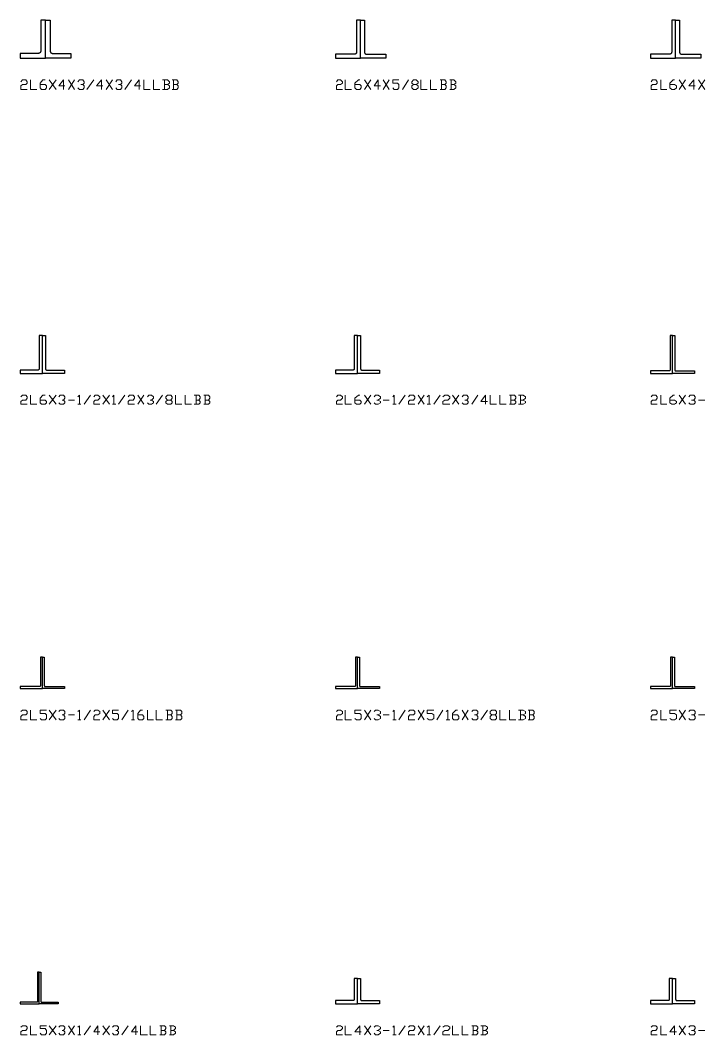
# Model space of a CAD drawing. Header units: inches. Extents: x 0 to 985, y -1555 to 12.
# Drawn here: x 250 to 358.6, y -754.9 to -594 of the extents above; entities that cross this region are included whole.
import ezdxf

# ---------------------------------------------------------------- set-up
doc = ezdxf.new("R2010")
doc.units = ezdxf.units.IN
doc.header["$MEASUREMENT"] = 0
doc.layers.add('AISC_STEEL', color=7, linetype='Continuous')

msp = doc.modelspace()

# ---------------------------------------------------------------- linework, layer by layer
at = {"color": 3, "lineweight": 0}
for points in [[(250.11, -603.76), (250.33, -603.43), (250.87, -603.43), (251.09, -603.76), (251.09, -603.98), (250.87, -604.19), (250.33, -604.19), (250.11, -604.41), (250.11, -604.96), (251.09, -604.96)], [(251.64, -603.43), (251.64, -604.96), (252.62, -604.96)], [(253.16, -604.19), (253.93, -604.19), (254.15, -604.41), (254.15, -604.74), (253.93, -604.96), (253.38, -604.96), (253.16, -604.74), (253.16, -603.98), (253.6, -603.43), (253.93, -603.43)], [(254.58, -604.96), (255.67, -603.43)], [(254.58, -603.43), (255.67, -604.96)], [(257.09, -604.41), (256.11, -604.41), (256.87, -603.43), (256.87, -604.96)], [(257.64, -604.96), (258.62, -603.43)], [(257.64, -603.43), (258.62, -604.96)], [(259.16, -603.76), (259.38, -603.43), (259.93, -603.43), (260.14, -603.76), (260.14, -603.98), (259.93, -604.19), (259.6, -604.19)], [(259.93, -604.19), (260.14, -604.41), (260.14, -604.74), (259.93, -604.96), (259.38, -604.96), (259.16, -604.74)], [(260.58, -604.96), (261.67, -603.43)], [(263.09, -604.41), (262.11, -604.41), (262.87, -603.43), (262.87, -604.96)], [(263.63, -604.96), (264.61, -603.43)], [(263.63, -603.43), (264.61, -604.96)], [(265.16, -603.76), (265.38, -603.43), (265.92, -603.43), (266.14, -603.76), (266.14, -603.98), (265.92, -604.19), (265.6, -604.19)], [(265.92, -604.19), (266.14, -604.41), (266.14, -604.74), (265.92, -604.96), (265.38, -604.96), (265.16, -604.74)], [(266.58, -604.96), (267.67, -603.43)], [(269.09, -604.41), (268.1, -604.41), (268.87, -603.43), (268.87, -604.96)], [(269.63, -603.43), (269.63, -604.96), (270.61, -604.96)], [(271.16, -603.43), (271.16, -604.96), (272.14, -604.96)], [(273.34, -604.19), (273.67, -603.98), (273.67, -603.76), (273.34, -603.43), (272.58, -603.43)], [(272.58, -604.96), (273.34, -604.96), (273.67, -604.74), (273.67, -604.41), (273.34, -604.19), (272.9, -604.19)], [(272.9, -603.43), (272.9, -604.96)], [(274.87, -604.19), (275.08, -603.98), (275.08, -603.76), (274.87, -603.43), (274.1, -603.43)], [(274.1, -604.96), (274.87, -604.96), (275.08, -604.74), (275.08, -604.41), (274.87, -604.19), (274.32, -604.19)], [(274.32, -603.43), (274.32, -604.96)], [(300.17, -603.76), (300.38, -603.43), (300.82, -603.43), (301.15, -603.76), (301.15, -603.98), (300.82, -604.19), (300.38, -604.19), (300.17, -604.41), (300.17, -604.96), (301.15, -604.96)], [(301.58, -603.43), (301.58, -604.96), (302.56, -604.96)], [(303.11, -604.19), (303.87, -604.19), (304.09, -604.41), (304.09, -604.74), (303.87, -604.96), (303.33, -604.96), (303.11, -604.74), (303.11, -603.98), (303.65, -603.43), (303.87, -603.43)], [(304.64, -604.96), (305.62, -603.43)], [(304.64, -603.43), (305.62, -604.96)], [(307.14, -604.41), (306.16, -604.41), (306.82, -603.43), (306.82, -604.96)], [(307.58, -604.96), (308.56, -603.43)], [(307.58, -603.43), (308.56, -604.96)], [(309.11, -604.74), (309.33, -604.96), (309.87, -604.96), (310.09, -604.74), (310.09, -604.19), (309.87, -603.98), (309.11, -603.98), (309.11, -603.43), (310.09, -603.43)], [(310.63, -604.96), (311.62, -603.43)], [(312.82, -604.19), (313.14, -604.41), (313.14, -604.74), (312.82, -604.96), (312.38, -604.96), (312.16, -604.74), (312.16, -604.41), (312.38, -604.19), (312.82, -604.19), (313.14, -603.98), (313.14, -603.76), (312.82, -603.43), (312.38, -603.43), (312.16, -603.76), (312.16, -603.98), (312.38, -604.19)], [(313.58, -603.43), (313.58, -604.96), (314.56, -604.96)], [(315.11, -603.43), (315.11, -604.96), (316.09, -604.96)], [(317.4, -604.19), (317.61, -603.98), (317.61, -603.76), (317.4, -603.43), (316.63, -603.43)], [(316.63, -604.96), (317.4, -604.96), (317.61, -604.74), (317.61, -604.41), (317.4, -604.19), (316.85, -604.19)], [(316.85, -603.43), (316.85, -604.96)], [(318.81, -604.19), (319.14, -603.98), (319.14, -603.76), (318.81, -603.43), (318.16, -603.43)], [(318.16, -604.96), (318.81, -604.96), (319.14, -604.74), (319.14, -604.41), (318.81, -604.19), (318.38, -604.19)], [(318.38, -603.43), (318.38, -604.96)], [(350.11, -603.76), (350.33, -603.43), (350.87, -603.43), (351.09, -603.76), (351.09, -603.98), (350.87, -604.19), (350.33, -604.19), (350.11, -604.41), (350.11, -604.96), (351.09, -604.96)], [(351.64, -603.43), (351.64, -604.96), (352.62, -604.96)], [(353.06, -604.19), (353.82, -604.19), (354.15, -604.41), (354.15, -604.74), (353.82, -604.96), (353.38, -604.96), (353.06, -604.74), (353.06, -603.98), (353.6, -603.43), (353.82, -603.43)], [(354.58, -604.96), (355.56, -603.43)], [(354.58, -603.43), (355.56, -604.96)], [(357.09, -604.41), (356.11, -604.41), (356.87, -603.43), (356.87, -604.96)], [(357.64, -604.96), (358.62, -603.43)], [(357.64, -603.43), (358.62, -604.96)], [(250.11, -653.7), (250.33, -653.48), (250.87, -653.48), (251.09, -653.7), (251.09, -653.92), (250.87, -654.25), (250.33, -654.25), (250.11, -654.47), (250.11, -654.9), (251.09, -654.9)], [(251.64, -653.48), (251.64, -654.9), (252.62, -654.9)], [(253.16, -654.25), (253.93, -654.25), (254.15, -654.47), (254.15, -654.68), (253.93, -654.9), (253.38, -654.9), (253.16, -654.68), (253.16, -653.92), (253.6, -653.48), (253.93, -653.48)], [(254.58, -654.9), (255.67, -653.48)], [(254.58, -653.48), (255.67, -654.9)], [(256.11, -653.7), (256.33, -653.48), (256.87, -653.48), (257.09, -653.7), (257.09, -653.92), (256.87, -654.25), (256.65, -654.25)], [(256.87, -654.25), (257.09, -654.47), (257.09, -654.68), (256.87, -654.9), (256.33, -654.9), (256.11, -654.68)], [(257.64, -654.25), (258.62, -654.25)], [(259.16, -653.7), (259.38, -653.48), (259.38, -654.9)], [(260.14, -654.9), (261.12, -653.48)], [(261.67, -653.7), (261.89, -653.48), (262.32, -653.48), (262.65, -653.7), (262.65, -653.92), (262.32, -654.25), (261.89, -654.25), (261.67, -654.47), (261.67, -654.9), (262.65, -654.9)], [(263.09, -654.9), (264.18, -653.48)], [(263.09, -653.48), (264.18, -654.9)], [(264.61, -653.7), (264.83, -653.48), (264.83, -654.9)], [(265.6, -654.9), (266.58, -653.48)], [(267.12, -653.7), (267.34, -653.48), (267.89, -653.48), (268.1, -653.7), (268.1, -653.92), (267.89, -654.25), (267.34, -654.25), (267.12, -654.47), (267.12, -654.9), (268.1, -654.9)], [(268.65, -654.9), (269.63, -653.48)], [(268.65, -653.48), (269.63, -654.9)], [(270.18, -653.7), (270.39, -653.48), (270.83, -653.48), (271.16, -653.7), (271.16, -653.92), (270.83, -654.25), (270.61, -654.25)], [(270.83, -654.25), (271.16, -654.47), (271.16, -654.68), (270.83, -654.9), (270.39, -654.9), (270.18, -654.68)], [(271.59, -654.9), (272.58, -653.48)], [(273.88, -654.25), (274.1, -654.47), (274.1, -654.68), (273.88, -654.9), (273.34, -654.9), (273.12, -654.68), (273.12, -654.47), (273.34, -654.25), (273.88, -654.25), (274.1, -653.92), (274.1, -653.7), (273.88, -653.48), (273.34, -653.48), (273.12, -653.7), (273.12, -653.92), (273.34, -654.25)], [(274.65, -653.48), (274.65, -654.9), (275.63, -654.9)], [(276.17, -653.48), (276.17, -654.9), (277.16, -654.9)], [(278.35, -654.25), (278.57, -653.92), (278.57, -653.7), (278.35, -653.48), (277.59, -653.48)], [(277.59, -654.9), (278.35, -654.9), (278.57, -654.68), (278.57, -654.47), (278.35, -654.25), (277.92, -654.25)], [(277.92, -653.48), (277.92, -654.9)], [(279.88, -654.25), (280.1, -653.92), (280.1, -653.7), (279.88, -653.48), (279.12, -653.48)], [(279.12, -654.9), (279.88, -654.9), (280.1, -654.68), (280.1, -654.47), (279.88, -654.25), (279.34, -654.25)], [(279.34, -653.48), (279.34, -654.9)], [(300.17, -653.7), (300.38, -653.48), (300.82, -653.48), (301.15, -653.7), (301.15, -653.92), (300.82, -654.25), (300.38, -654.25), (300.17, -654.47), (300.17, -654.9), (301.15, -654.9)], [(301.58, -653.48), (301.58, -654.9), (302.56, -654.9)], [(303.11, -654.25), (303.87, -654.25), (304.09, -654.47), (304.09, -654.68), (303.87, -654.9), (303.33, -654.9), (303.11, -654.68), (303.11, -653.92), (303.65, -653.48), (303.87, -653.48)], [(304.64, -654.9), (305.62, -653.48)], [(304.64, -653.48), (305.62, -654.9)], [(306.16, -653.7), (306.38, -653.48), (306.82, -653.48), (307.14, -653.7), (307.14, -653.92), (306.82, -654.25), (306.6, -654.25)], [(306.82, -654.25), (307.14, -654.47), (307.14, -654.68), (306.82, -654.9), (306.38, -654.9), (306.16, -654.68)], [(307.58, -654.25), (308.56, -654.25)], [(309.11, -653.7), (309.33, -653.48), (309.33, -654.9)], [(310.09, -654.9), (311.07, -653.48)], [(311.62, -653.7), (311.83, -653.48), (312.38, -653.48), (312.6, -653.7), (312.6, -653.92), (312.38, -654.25), (311.83, -654.25), (311.62, -654.47), (311.62, -654.9), (312.6, -654.9)], [(313.14, -654.9), (314.12, -653.48)], [(313.14, -653.48), (314.12, -654.9)], [(314.56, -653.7), (314.89, -653.48), (314.89, -654.9)], [(315.65, -654.9), (316.63, -653.48)], [(317.07, -653.7), (317.4, -653.48), (317.83, -653.48), (318.16, -653.7), (318.16, -653.92), (317.83, -654.25), (317.4, -654.25), (317.07, -654.47), (317.07, -654.9), (318.16, -654.9)], [(318.59, -654.9), (319.58, -653.48)], [(318.59, -653.48), (319.58, -654.9)], [(320.12, -653.7), (320.34, -653.48), (320.89, -653.48), (321.1, -653.7), (321.1, -653.92), (320.89, -654.25), (320.56, -654.25)], [(320.89, -654.25), (321.1, -654.47), (321.1, -654.68), (320.89, -654.9), (320.34, -654.9), (320.12, -654.68)], [(321.65, -654.9), (322.63, -653.48)], [(324.16, -654.47), (323.07, -654.47), (323.83, -653.48), (323.83, -654.9)], [(324.59, -653.48), (324.59, -654.9), (325.57, -654.9)], [(326.12, -653.48), (326.12, -654.9), (327.1, -654.9)], [(328.41, -654.25), (328.63, -653.92), (328.63, -653.7), (328.41, -653.48), (327.65, -653.48)], [(327.65, -654.9), (328.41, -654.9), (328.63, -654.68), (328.63, -654.47), (328.41, -654.25), (327.86, -654.25)], [(327.86, -653.48), (327.86, -654.9)], [(329.83, -654.25), (330.15, -653.92), (330.15, -653.7), (329.83, -653.48), (329.06, -653.48)], [(329.06, -654.9), (329.83, -654.9), (330.15, -654.68), (330.15, -654.47), (329.83, -654.25), (329.39, -654.25)], [(329.39, -653.48), (329.39, -654.9)], [(350.11, -653.7), (350.33, -653.48), (350.87, -653.48), (351.09, -653.7), (351.09, -653.92), (350.87, -654.25), (350.33, -654.25), (350.11, -654.47), (350.11, -654.9), (351.09, -654.9)], [(351.64, -653.48), (351.64, -654.9), (352.62, -654.9)], [(353.06, -654.25), (353.82, -654.25), (354.15, -654.47), (354.15, -654.68), (353.82, -654.9), (353.38, -654.9), (353.06, -654.68), (353.06, -653.92), (353.6, -653.48), (353.82, -653.48)], [(354.58, -654.9), (355.56, -653.48)], [(354.58, -653.48), (355.56, -654.9)], [(356.11, -653.7), (356.33, -653.48), (356.87, -653.48), (357.09, -653.7), (357.09, -653.92), (356.87, -654.25), (356.54, -654.25)], [(356.87, -654.25), (357.09, -654.47), (357.09, -654.68), (356.87, -654.9), (356.33, -654.9), (356.11, -654.68)], [(357.64, -654.25), (358.62, -654.25)], [(259.16, -654.9), (259.6, -654.9)], [(264.61, -654.9), (265.16, -654.9)], [(309.11, -654.9), (309.65, -654.9)], [(314.56, -654.9), (315.11, -654.9)], [(250.11, -703.65), (250.33, -703.43), (250.87, -703.43), (251.09, -703.65), (251.09, -703.98), (250.87, -704.19), (250.33, -704.19), (250.11, -704.41), (250.11, -704.96), (251.09, -704.96)], [(251.64, -703.43), (251.64, -704.96), (252.62, -704.96)], [(253.16, -704.74), (253.38, -704.96), (253.93, -704.96), (254.15, -704.74), (254.15, -704.19), (253.93, -703.98), (253.16, -703.98), (253.16, -703.43), (254.15, -703.43)], [(254.58, -704.96), (255.67, -703.43)], [(254.58, -703.43), (255.67, -704.96)], [(256.11, -703.65), (256.33, -703.43), (256.87, -703.43), (257.09, -703.65), (257.09, -703.98), (256.87, -704.19), (256.65, -704.19)], [(256.87, -704.19), (257.09, -704.41), (257.09, -704.74), (256.87, -704.96), (256.33, -704.96), (256.11, -704.74)], [(257.64, -704.19), (258.62, -704.19)], [(259.16, -703.65), (259.38, -703.43), (259.38, -704.96)], [(260.14, -704.96), (261.12, -703.43)], [(261.67, -703.65), (261.89, -703.43), (262.32, -703.43), (262.65, -703.65), (262.65, -703.98), (262.32, -704.19), (261.89, -704.19), (261.67, -704.41), (261.67, -704.96), (262.65, -704.96)], [(263.09, -704.96), (264.18, -703.43)], [(263.09, -703.43), (264.18, -704.96)], [(264.61, -704.74), (264.83, -704.96), (265.38, -704.96), (265.6, -704.74), (265.6, -704.19), (265.38, -703.98), (264.61, -703.98), (264.61, -703.43), (265.6, -703.43)], [(266.14, -704.96), (267.12, -703.43)], [(267.67, -703.65), (267.89, -703.43), (267.89, -704.96)], [(268.65, -704.19), (269.41, -704.19), (269.63, -704.41), (269.63, -704.74), (269.41, -704.96), (268.87, -704.96), (268.65, -704.74), (268.65, -703.98), (269.09, -703.43), (269.41, -703.43)], [(270.18, -703.43), (270.18, -704.96), (271.16, -704.96)], [(271.59, -703.43), (271.59, -704.96), (272.58, -704.96)], [(273.88, -704.19), (274.1, -703.98), (274.1, -703.65), (273.88, -703.43), (273.12, -703.43)], [(273.12, -704.96), (273.88, -704.96), (274.1, -704.74), (274.1, -704.41), (273.88, -704.19), (273.34, -704.19)], [(273.34, -703.43), (273.34, -704.96)], [(275.41, -704.19), (275.63, -703.98), (275.63, -703.65), (275.41, -703.43), (274.65, -703.43)], [(274.65, -704.96), (275.41, -704.96), (275.63, -704.74), (275.63, -704.41), (275.41, -704.19), (274.87, -704.19)], [(274.87, -703.43), (274.87, -704.96)], [(300.17, -703.65), (300.38, -703.43), (300.82, -703.43), (301.15, -703.65), (301.15, -703.98), (300.82, -704.19), (300.38, -704.19), (300.17, -704.41), (300.17, -704.96), (301.15, -704.96)], [(301.58, -703.43), (301.58, -704.96), (302.56, -704.96)], [(303.11, -704.74), (303.33, -704.96), (303.87, -704.96), (304.09, -704.74), (304.09, -704.19), (303.87, -703.98), (303.11, -703.98), (303.11, -703.43), (304.09, -703.43)], [(304.64, -704.96), (305.62, -703.43)], [(304.64, -703.43), (305.62, -704.96)], [(306.16, -703.65), (306.38, -703.43), (306.82, -703.43), (307.14, -703.65), (307.14, -703.98), (306.82, -704.19), (306.6, -704.19)], [(306.82, -704.19), (307.14, -704.41), (307.14, -704.74), (306.82, -704.96), (306.38, -704.96), (306.16, -704.74)], [(307.58, -704.19), (308.56, -704.19)], [(309.11, -703.65), (309.33, -703.43), (309.33, -704.96)], [(310.09, -704.96), (311.07, -703.43)], [(311.62, -703.65), (311.83, -703.43), (312.38, -703.43), (312.6, -703.65), (312.6, -703.98), (312.38, -704.19), (311.83, -704.19), (311.62, -704.41), (311.62, -704.96), (312.6, -704.96)], [(313.14, -704.96), (314.12, -703.43)], [(313.14, -703.43), (314.12, -704.96)], [(314.56, -704.74), (314.89, -704.96), (315.32, -704.96), (315.65, -704.74), (315.65, -704.19), (315.32, -703.98), (314.56, -703.98), (314.56, -703.43), (315.65, -703.43)], [(316.09, -704.96), (317.07, -703.43)], [(317.61, -703.65), (317.83, -703.43), (317.83, -704.96)], [(318.59, -704.19), (319.36, -704.19), (319.58, -704.41), (319.58, -704.74), (319.36, -704.96), (318.81, -704.96), (318.59, -704.74), (318.59, -703.98), (319.14, -703.43), (319.36, -703.43)], [(320.12, -704.96), (321.1, -703.43)], [(320.12, -703.43), (321.1, -704.96)], [(321.65, -703.65), (321.87, -703.43), (322.41, -703.43), (322.63, -703.65), (322.63, -703.98), (322.41, -704.19), (322.08, -704.19)], [(322.41, -704.19), (322.63, -704.41), (322.63, -704.74), (322.41, -704.96), (321.87, -704.96), (321.65, -704.74)], [(323.07, -704.96), (324.16, -703.43)], [(325.36, -704.19), (325.57, -704.41), (325.57, -704.74), (325.36, -704.96), (324.81, -704.96), (324.59, -704.74), (324.59, -704.41), (324.81, -704.19), (325.36, -704.19), (325.57, -703.98), (325.57, -703.65), (325.36, -703.43), (324.81, -703.43), (324.59, -703.65), (324.59, -703.98), (324.81, -704.19)], [(326.12, -703.43), (326.12, -704.96), (327.1, -704.96)], [(327.65, -703.43), (327.65, -704.96), (328.63, -704.96)], [(329.83, -704.19), (330.15, -703.98), (330.15, -703.65), (329.83, -703.43), (329.06, -703.43)], [(329.06, -704.96), (329.83, -704.96), (330.15, -704.74), (330.15, -704.41), (329.83, -704.19), (329.39, -704.19)], [(329.39, -703.43), (329.39, -704.96)], [(331.35, -704.19), (331.57, -703.98), (331.57, -703.65), (331.35, -703.43), (330.59, -703.43)], [(330.59, -704.96), (331.35, -704.96), (331.57, -704.74), (331.57, -704.41), (331.35, -704.19), (330.81, -704.19)], [(330.81, -703.43), (330.81, -704.96)], [(350.11, -703.65), (350.33, -703.43), (350.87, -703.43), (351.09, -703.65), (351.09, -703.98), (350.87, -704.19), (350.33, -704.19), (350.11, -704.41), (350.11, -704.96), (351.09, -704.96)], [(351.64, -703.43), (351.64, -704.96), (352.62, -704.96)], [(353.06, -704.74), (353.38, -704.96), (353.82, -704.96), (354.15, -704.74), (354.15, -704.19), (353.82, -703.98), (353.06, -703.98), (353.06, -703.43), (354.15, -703.43)], [(354.58, -704.96), (355.56, -703.43)], [(354.58, -703.43), (355.56, -704.96)], [(356.11, -703.65), (356.33, -703.43), (356.87, -703.43), (357.09, -703.65), (357.09, -703.98), (356.87, -704.19), (356.54, -704.19)], [(356.87, -704.19), (357.09, -704.41), (357.09, -704.74), (356.87, -704.96), (356.33, -704.96), (356.11, -704.74)], [(357.64, -704.19), (358.62, -704.19)], [(259.16, -704.96), (259.6, -704.96)], [(267.67, -704.96), (268.1, -704.96)], [(309.11, -704.96), (309.65, -704.96)], [(317.61, -704.96), (318.16, -704.96)], [(250.11, -753.7), (250.33, -753.48), (250.87, -753.48), (251.09, -753.7), (251.09, -753.92), (250.87, -754.25), (250.33, -754.25), (250.11, -754.47), (250.11, -754.9), (251.09, -754.9)], [(251.64, -753.48), (251.64, -754.9), (252.62, -754.9)], [(253.16, -754.68), (253.38, -754.9), (253.93, -754.9), (254.15, -754.68), (254.15, -754.25), (253.93, -753.92), (253.16, -753.92), (253.16, -753.48), (254.15, -753.48)], [(254.58, -754.9), (255.67, -753.48)], [(254.58, -753.48), (255.67, -754.9)], [(256.11, -753.7), (256.33, -753.48), (256.87, -753.48), (257.09, -753.7), (257.09, -753.92), (256.87, -754.25), (256.65, -754.25)], [(256.87, -754.25), (257.09, -754.47), (257.09, -754.68), (256.87, -754.9), (256.33, -754.9), (256.11, -754.68)], [(257.64, -754.9), (258.62, -753.48)], [(257.64, -753.48), (258.62, -754.9)], [(259.16, -753.7), (259.38, -753.48), (259.38, -754.9)], [(260.14, -754.9), (261.12, -753.48)], [(262.65, -754.47), (261.67, -754.47), (262.32, -753.48), (262.32, -754.9)], [(263.09, -754.9), (264.18, -753.48)], [(263.09, -753.48), (264.18, -754.9)], [(264.61, -753.7), (264.83, -753.48), (265.38, -753.48), (265.6, -753.7), (265.6, -753.92), (265.38, -754.25), (265.16, -754.25)], [(265.38, -754.25), (265.6, -754.47), (265.6, -754.68), (265.38, -754.9), (264.83, -754.9), (264.61, -754.68)], [(266.14, -754.9), (267.12, -753.48)], [(268.65, -754.47), (267.67, -754.47), (268.32, -753.48), (268.32, -754.9)], [(269.09, -753.48), (269.09, -754.9), (270.18, -754.9)], [(270.61, -753.48), (270.61, -754.9), (271.59, -754.9)], [(272.9, -754.25), (273.12, -753.92), (273.12, -753.7), (272.9, -753.48), (272.14, -753.48)], [(272.14, -754.9), (272.9, -754.9), (273.12, -754.68), (273.12, -754.47), (272.9, -754.25), (272.36, -754.25)], [(272.36, -753.48), (272.36, -754.9)], [(274.32, -754.25), (274.65, -753.92), (274.65, -753.7), (274.32, -753.48), (273.67, -753.48)], [(273.67, -754.9), (274.32, -754.9), (274.65, -754.68), (274.65, -754.47), (274.32, -754.25), (273.88, -754.25)], [(273.88, -753.48), (273.88, -754.9)], [(300.17, -753.7), (300.38, -753.48), (300.82, -753.48), (301.15, -753.7), (301.15, -753.92), (300.82, -754.25), (300.38, -754.25), (300.17, -754.47), (300.17, -754.9), (301.15, -754.9)], [(301.58, -753.48), (301.58, -754.9), (302.56, -754.9)], [(304.09, -754.47), (303.11, -754.47), (303.87, -753.48), (303.87, -754.9)], [(304.64, -754.9), (305.62, -753.48)], [(304.64, -753.48), (305.62, -754.9)], [(306.16, -753.7), (306.38, -753.48), (306.82, -753.48), (307.14, -753.7), (307.14, -753.92), (306.82, -754.25), (306.6, -754.25)], [(306.82, -754.25), (307.14, -754.47), (307.14, -754.68), (306.82, -754.9), (306.38, -754.9), (306.16, -754.68)], [(307.58, -754.25), (308.56, -754.25)], [(309.11, -753.7), (309.33, -753.48), (309.33, -754.9)], [(310.09, -754.9), (311.07, -753.48)], [(311.62, -753.7), (311.83, -753.48), (312.38, -753.48), (312.6, -753.7), (312.6, -753.92), (312.38, -754.25), (311.83, -754.25), (311.62, -754.47), (311.62, -754.9), (312.6, -754.9)], [(313.14, -754.9), (314.12, -753.48)], [(313.14, -753.48), (314.12, -754.9)], [(314.56, -753.7), (314.89, -753.48), (314.89, -754.9)], [(315.65, -754.9), (316.63, -753.48)], [(317.07, -753.7), (317.4, -753.48), (317.83, -753.48), (318.16, -753.7), (318.16, -753.92), (317.83, -754.25), (317.4, -754.25), (317.07, -754.47), (317.07, -754.9), (318.16, -754.9)], [(318.59, -753.48), (318.59, -754.9), (319.58, -754.9)], [(320.12, -753.48), (320.12, -754.9), (321.1, -754.9)], [(322.41, -754.25), (322.63, -753.92), (322.63, -753.7), (322.41, -753.48), (321.65, -753.48)], [(321.65, -754.9), (322.41, -754.9), (322.63, -754.68), (322.63, -754.47), (322.41, -754.25), (321.87, -754.25)], [(321.87, -753.48), (321.87, -754.9)], [(323.83, -754.25), (324.16, -753.92), (324.16, -753.7), (323.83, -753.48), (323.07, -753.48)], [(323.07, -754.9), (323.83, -754.9), (324.16, -754.68), (324.16, -754.47), (323.83, -754.25), (323.39, -754.25)], [(323.39, -753.48), (323.39, -754.9)], [(350.11, -753.7), (350.33, -753.48), (350.87, -753.48), (351.09, -753.7), (351.09, -753.92), (350.87, -754.25), (350.33, -754.25), (350.11, -754.47), (350.11, -754.9), (351.09, -754.9)], [(351.64, -753.48), (351.64, -754.9), (352.62, -754.9)], [(354.15, -754.47), (353.06, -754.47), (353.82, -753.48), (353.82, -754.9)], [(354.58, -754.9), (355.56, -753.48)], [(354.58, -753.48), (355.56, -754.9)], [(356.11, -753.7), (356.33, -753.48), (356.87, -753.48), (357.09, -753.7), (357.09, -753.92), (356.87, -754.25), (356.54, -754.25)], [(356.87, -754.25), (357.09, -754.47), (357.09, -754.68), (356.87, -754.9), (356.33, -754.9), (356.11, -754.68)], [(357.64, -754.25), (358.62, -754.25)], [(259.16, -754.9), (259.6, -754.9)], [(309.11, -754.9), (309.65, -754.9)], [(314.56, -754.9), (315.11, -754.9)]]:
    msp.add_lwpolyline(points, dxfattribs=at)
at = {"layer": 'AISC_STEEL'}
for points in [[(250, -600), (254, -600), (254, -594), (253.25, -594), (253.25, -598.88), (253.25, -598.9), (253.25, -598.93), (253.24, -598.96), (253.23, -598.99), (253.22, -599.02), (253.21, -599.05), (253.19, -599.07), (253.18, -599.1), (253.16, -599.12), (253.14, -599.14), (253.12, -599.16), (253.1, -599.18), (253.07, -599.19), (253.05, -599.21), (253.02, -599.22), (252.99, -599.23), (252.96, -599.24), (252.93, -599.25), (252.9, -599.25), (252.88, -599.25), (250, -599.25)], [(258, -600), (254, -600), (254, -594), (254.75, -594), (254.75, -598.88), (254.75, -598.9), (254.75, -598.93), (254.76, -598.96), (254.77, -598.99), (254.78, -599.02), (254.79, -599.05), (254.81, -599.07), (254.82, -599.1), (254.84, -599.12), (254.86, -599.14), (254.88, -599.16), (254.9, -599.18), (254.93, -599.19), (254.95, -599.21), (254.98, -599.22), (255.01, -599.23), (255.04, -599.24), (255.07, -599.25), (255.1, -599.25), (255.12, -599.25), (258, -599.25)], [(300, -600), (304, -600), (304, -594), (303.38, -594), (303.38, -599.06), (303.37, -599.09), (303.37, -599.12), (303.36, -599.15), (303.35, -599.18), (303.34, -599.2), (303.33, -599.23), (303.31, -599.25), (303.29, -599.27), (303.27, -599.29), (303.25, -599.31), (303.23, -599.33), (303.2, -599.34), (303.18, -599.35), (303.15, -599.36), (303.12, -599.37), (303.09, -599.37), (303.06, -599.38), (300, -599.38)], [(308, -600), (304, -600), (304, -594), (304.62, -594), (304.62, -599.06), (304.63, -599.09), (304.63, -599.12), (304.64, -599.15), (304.65, -599.18), (304.66, -599.2), (304.67, -599.23), (304.69, -599.25), (304.71, -599.27), (304.73, -599.29), (304.75, -599.31), (304.77, -599.33), (304.8, -599.34), (304.82, -599.35), (304.85, -599.36), (304.88, -599.37), (304.91, -599.37), (304.94, -599.38), (308, -599.38)], [(350, -600), (354, -600), (354, -594), (353.38, -594), (353.38, -599.06), (353.37, -599.09), (353.37, -599.12), (353.36, -599.15), (353.35, -599.18), (353.34, -599.2), (353.33, -599.23), (353.31, -599.25), (353.29, -599.27), (353.27, -599.29), (353.25, -599.31), (353.23, -599.33), (353.2, -599.34), (353.18, -599.35), (353.15, -599.36), (353.12, -599.37), (353.09, -599.37), (353.06, -599.38), (350, -599.38)], [(358, -600), (354, -600), (354, -594), (354.62, -594), (354.62, -599.06), (354.63, -599.09), (354.63, -599.12), (354.64, -599.15), (354.65, -599.18), (354.66, -599.2), (354.67, -599.23), (354.69, -599.25), (354.71, -599.27), (354.73, -599.29), (354.75, -599.31), (354.77, -599.33), (354.8, -599.34), (354.82, -599.35), (354.85, -599.36), (354.88, -599.37), (354.91, -599.37), (354.94, -599.38), (358, -599.38)], [(250, -650), (253.5, -650), (253.5, -644), (253, -644), (253, -649.25), (253, -649.28), (252.99, -649.31), (252.99, -649.33), (252.98, -649.36), (252.96, -649.38), (252.95, -649.41), (252.93, -649.43), (252.91, -649.45), (252.88, -649.46), (252.86, -649.48), (252.83, -649.49), (252.81, -649.49), (252.78, -649.5), (252.75, -649.5), (250, -649.5)], [(257, -650), (253.5, -650), (253.5, -644), (254, -644), (254, -649.25), (254, -649.28), (254.01, -649.31), (254.01, -649.33), (254.02, -649.36), (254.04, -649.38), (254.05, -649.41), (254.07, -649.43), (254.09, -649.45), (254.12, -649.46), (254.14, -649.48), (254.17, -649.49), (254.19, -649.49), (254.22, -649.5), (254.25, -649.5), (257, -649.5)], [(300, -650), (303.5, -650), (303.5, -644), (303, -644), (303, -649.25), (303, -649.28), (302.99, -649.31), (302.99, -649.33), (302.98, -649.36), (302.96, -649.38), (302.95, -649.41), (302.93, -649.43), (302.91, -649.45), (302.88, -649.46), (302.86, -649.48), (302.83, -649.49), (302.81, -649.49), (302.78, -649.5), (302.75, -649.5), (300, -649.5)], [(307, -650), (303.5, -650), (303.5, -644), (304, -644), (304, -649.25), (304, -649.28), (304.01, -649.31), (304.01, -649.33), (304.02, -649.36), (304.04, -649.38), (304.05, -649.41), (304.07, -649.43), (304.09, -649.45), (304.12, -649.46), (304.14, -649.48), (304.17, -649.49), (304.19, -649.49), (304.22, -649.5), (304.25, -649.5), (307, -649.5)], [(350, -650), (353.5, -650), (353.5, -644), (353.12, -644), (353.12, -649.44), (353.12, -649.46), (353.12, -649.49), (353.11, -649.51), (353.1, -649.53), (353.09, -649.55), (353.07, -649.57), (353.05, -649.59), (353.03, -649.6), (353.01, -649.61), (352.99, -649.62), (352.96, -649.62), (352.94, -649.62), (350, -649.62)], [(357, -650), (353.5, -650), (353.5, -644), (353.88, -644), (353.88, -649.44), (353.88, -649.46), (353.88, -649.49), (353.89, -649.51), (353.9, -649.53), (353.91, -649.55), (353.93, -649.57), (353.95, -649.59), (353.97, -649.6), (353.99, -649.61), (354.01, -649.62), (354.04, -649.62), (354.06, -649.62), (357, -649.62)], [(250, -700), (253.5, -700), (253.5, -695), (253.19, -695), (253.19, -699.53), (253.19, -699.55), (253.18, -699.57), (253.18, -699.59), (253.17, -699.61), (253.15, -699.63), (253.14, -699.64), (253.13, -699.65), (253.11, -699.67), (253.09, -699.68), (253.07, -699.68), (253.05, -699.69), (253.03, -699.69), (250, -699.69)], [(257, -700), (253.5, -700), (253.5, -695), (253.81, -695), (253.81, -699.53), (253.81, -699.55), (253.82, -699.57), (253.82, -699.59), (253.83, -699.61), (253.85, -699.63), (253.86, -699.64), (253.87, -699.65), (253.89, -699.67), (253.91, -699.68), (253.93, -699.68), (253.95, -699.69), (253.97, -699.69), (257, -699.69)], [(300, -700), (303.5, -700), (303.5, -695), (303.19, -695), (303.19, -699.53), (303.19, -699.55), (303.18, -699.57), (303.18, -699.59), (303.17, -699.61), (303.15, -699.63), (303.14, -699.64), (303.13, -699.65), (303.11, -699.67), (303.09, -699.68), (303.07, -699.68), (303.05, -699.69), (303.03, -699.69), (300, -699.69)], [(307, -700), (303.5, -700), (303.5, -695), (303.81, -695), (303.81, -699.53), (303.81, -699.55), (303.82, -699.57), (303.82, -699.59), (303.83, -699.61), (303.85, -699.63), (303.86, -699.64), (303.87, -699.65), (303.89, -699.67), (303.91, -699.68), (303.93, -699.68), (303.95, -699.69), (303.97, -699.69), (307, -699.69)], [(350, -700), (353.5, -700), (353.5, -695), (353.19, -695), (353.19, -699.53), (353.19, -699.55), (353.18, -699.57), (353.18, -699.59), (353.17, -699.61), (353.15, -699.63), (353.14, -699.64), (353.13, -699.65), (353.11, -699.67), (353.09, -699.68), (353.07, -699.68), (353.05, -699.69), (353.03, -699.69), (350, -699.69)], [(357, -700), (353.5, -700), (353.5, -695), (353.81, -695), (353.81, -699.53), (353.81, -699.55), (353.82, -699.57), (353.82, -699.59), (353.83, -699.61), (353.85, -699.63), (353.86, -699.64), (353.87, -699.65), (353.89, -699.67), (353.91, -699.68), (353.93, -699.68), (353.95, -699.69), (353.97, -699.69), (357, -699.69)], [(250, -750), (253, -750), (253, -745), (252.75, -745), (252.75, -749.62), (252.75, -749.64), (252.75, -749.66), (252.74, -749.67), (252.73, -749.69), (252.72, -749.7), (252.71, -749.71), (252.7, -749.72), (252.69, -749.73), (252.67, -749.74), (252.66, -749.75), (252.64, -749.75), (252.62, -749.75), (250, -749.75)], [(256, -750), (253, -750), (253, -745), (253.25, -745), (253.25, -749.62), (253.25, -749.64), (253.25, -749.66), (253.26, -749.67), (253.27, -749.69), (253.28, -749.7), (253.29, -749.71), (253.3, -749.72), (253.31, -749.73), (253.33, -749.74), (253.34, -749.75), (253.36, -749.75), (253.38, -749.75), (256, -749.75)], [(300, -750), (303.5, -750), (303.5, -746), (303, -746), (303, -749.25), (303, -749.28), (302.99, -749.31), (302.99, -749.33), (302.98, -749.36), (302.96, -749.38), (302.95, -749.41), (302.93, -749.43), (302.91, -749.45), (302.88, -749.46), (302.86, -749.48), (302.83, -749.49), (302.81, -749.49), (302.78, -749.5), (302.75, -749.5), (300, -749.5)], [(307, -750), (303.5, -750), (303.5, -746), (304, -746), (304, -749.25), (304, -749.28), (304.01, -749.31), (304.01, -749.33), (304.02, -749.36), (304.04, -749.38), (304.05, -749.41), (304.07, -749.43), (304.09, -749.45), (304.12, -749.46), (304.14, -749.48), (304.17, -749.49), (304.19, -749.49), (304.22, -749.5), (304.25, -749.5), (307, -749.5)], [(350, -750), (353.5, -750), (353.5, -746), (353, -746), (353, -749.25), (353, -749.28), (352.99, -749.31), (352.99, -749.33), (352.98, -749.36), (352.96, -749.38), (352.95, -749.41), (352.93, -749.43), (352.91, -749.45), (352.88, -749.46), (352.86, -749.48), (352.83, -749.49), (352.81, -749.49), (352.78, -749.5), (352.75, -749.5), (350, -749.5)], [(357, -750), (353.5, -750), (353.5, -746), (354, -746), (354, -749.25), (354, -749.28), (354.01, -749.31), (354.01, -749.33), (354.02, -749.36), (354.04, -749.38), (354.05, -749.41), (354.07, -749.43), (354.09, -749.45), (354.12, -749.46), (354.14, -749.48), (354.17, -749.49), (354.19, -749.49), (354.22, -749.5), (354.25, -749.5), (357, -749.5)]]:
    msp.add_lwpolyline(points, close=True, dxfattribs=at)

doc.saveas('drawing.dxf')
